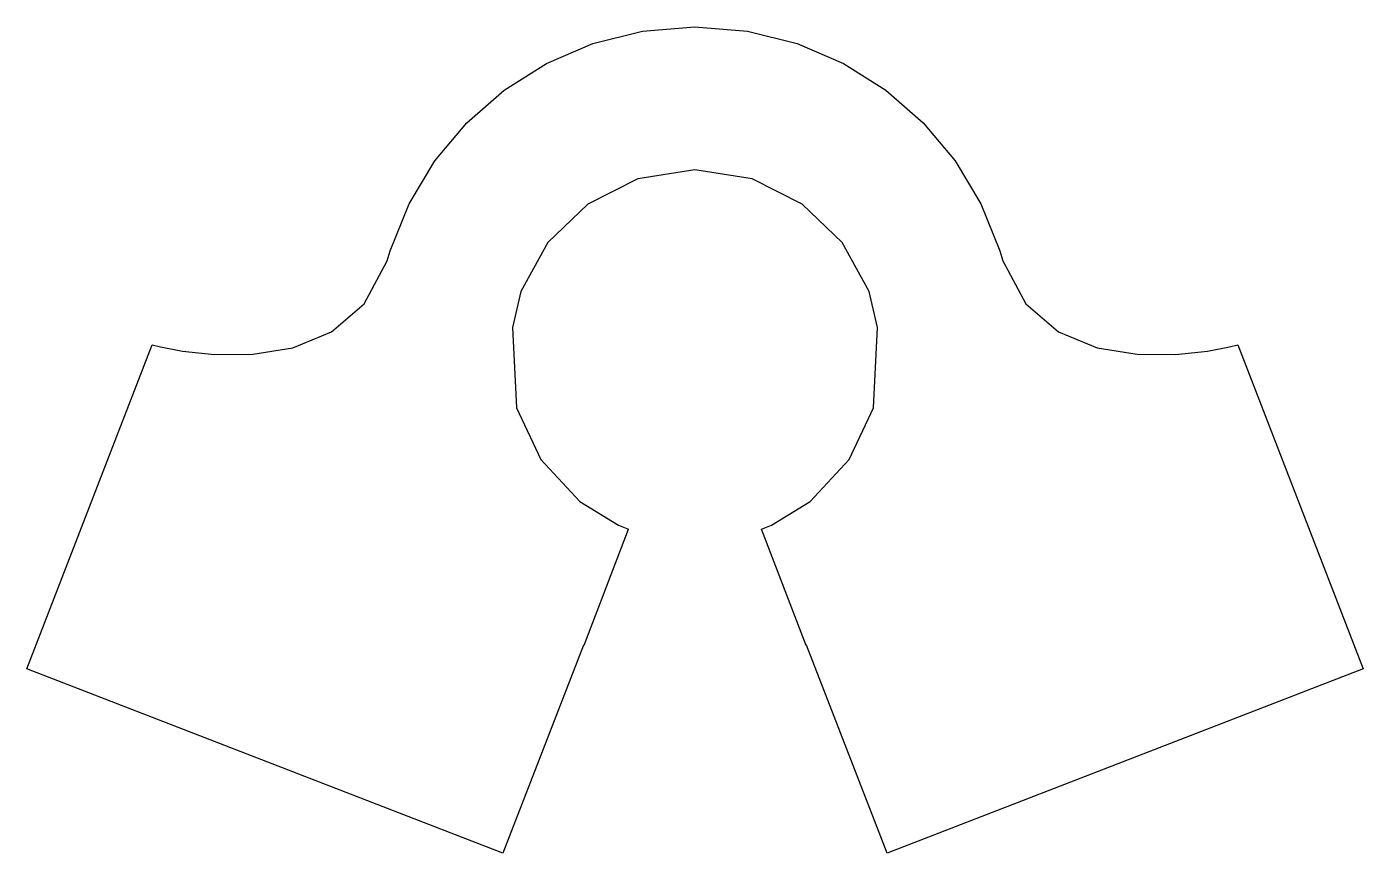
# Model space of a CAD drawing. Extents: x 0 to 217, y 0 to 134.
import ezdxf

# ---------------------------------------------------------------- set-up
doc = ezdxf.new("R2010")
doc.units = 0
doc.layers.get('0').update_dxf_attribs({"linetype": 'CONTINUOUS'})

msp = doc.modelspace()

# ---------------------------------------------------------------- linework, layer by layer
at = {"color": 7}
msp.add_lwpolyline([(58.933372, 97.689926), (61.995402, 105.287228), (66.170808, 112.2337), (71.347954, 118.417721), (77.415202, 123.727671), (84.26091, 128.051933), (91.77345, 131.278887), (99.841177, 133.296913), (108.352455, 133.994393), (116.86374, 133.296913), (124.931467, 131.278887), (132.444022, 128.051933), (139.289753, 123.727671), (145.357035, 118.417721), (150.53424, 112.2337), (154.709722, 105.287228), (157.771852, 97.689926), (157.771852, 97.689926), (157.772167, 97.688651), (158.251778, 96.062012), (161.99862, 89.083148), (167.30688, 84.536362), (173.541315, 81.958844), (180.066697, 80.887784), (186.247785, 80.860372), (191.449335, 81.413794), (195.036105, 82.085243), (196.37286, 82.411905), (216.704917, 29.89134), (139.491105, -0.000007), (126.43764, 33.71829), (126.382665, 33.697815), (119.157158, 52.525845), (120.777277, 53.202578), (127.024935, 57.008107), (133.334917, 63.817367), (137.28735, 72.223077), (137.931255, 85.218571), (136.618073, 91.096743), (132.20667, 99.014646), (125.70993, 105.255951), (117.600848, 109.347625), (108.352425, 110.816635), (99.104018, 109.347625), (90.994965, 105.255951), (84.498315, 99.014646), (80.0871, 91.096743), (78.773798, 85.218919), (79.417815, 72.223077), (83.370135, 63.817367), (89.68023, 57.008108), (95.927888, 53.202578), (97.548008, 52.525845), (97.524383, 52.46442), (90.322163, 33.697853), (90.267188, 33.718328), (77.21403, 0.00003), (0, 29.89137), (20.332054, 82.411938), (21.668809, 82.085275), (25.25558, 81.413827), (30.457129, 80.860405), (36.638215, 80.887817), (43.163599, 81.958877), (49.398041, 84.536395), (54.706301, 89.08318), (58.453141, 96.062044), (58.933061, 97.688683)], close=True, dxfattribs=at)

doc.saveas('drawing.dxf')
